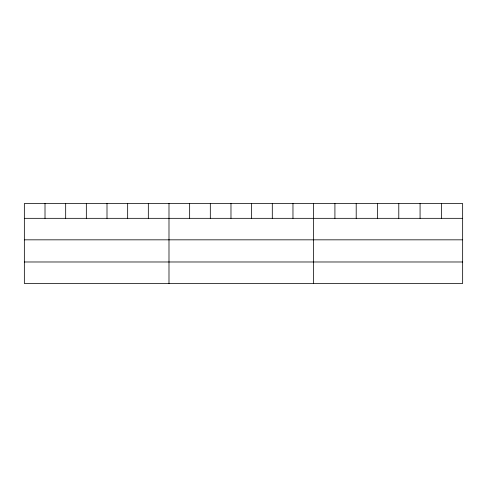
<?xml version="1.0" encoding="UTF-8"?>
<svg xmlns="http://www.w3.org/2000/svg" width="487" height="487" viewBox="0 0 487 487"><rect width="100%" height="100%" fill="white"/><g stroke="black" fill="none" stroke-linecap="round" stroke-linejoin="round"><path stroke-width="0.73" d="M462.65 239.829L462.65 203.523L24.35 203.523L24.35 283.477L462.65 283.477L462.65 239.829L24.35 239.829M24.35 218.328L462.65 218.328M24.35 261.982L462.65 261.982M441.362 203.523L441.362 218.328M420.074 203.523L420.074 218.328M398.786 203.523L398.786 218.328M377.492 203.523L377.492 218.328M356.204 203.523L356.204 218.328M334.916 203.523L334.916 218.328M313.628 203.523L313.628 283.477M292.967 203.523L292.967 218.328M272.3 203.523L272.3 218.328M251.639 203.523L251.639 218.328M230.978 203.523L230.978 218.328M210.317 203.523L210.317 218.328M189.65 203.523L189.65 218.328M168.989 203.523L168.989 283.477M148.328 203.523L148.328 218.328M127.661 203.523L127.661 218.328M107 203.523L107 218.328M86.339 203.523L86.339 218.328M65.678 203.523L65.678 218.328M45.011 203.523L45.011 218.328"/></g></svg>
